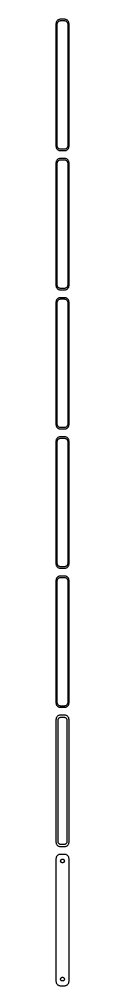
# Model space of a CAD drawing. Header units: metres. Extents: x -8 to 8, y 2310 to 4686.
# Drawn here: x -8 to 8, y 2310 to 3414 of the extents above; entities that cross this region are included whole.
import ezdxf

# ---------------------------------------------------------------- set-up
doc = ezdxf.new("R2010")
doc.units = ezdxf.units.M

msp = doc.modelspace()

# ---------------------------------------------------------------- linework, layer by layer
for p, q in [((-6.88153, 3411.41), (-7.14888, 3410.84)), ((-6.54507, 3411.94), (-6.88153, 3411.41)), ((-6.14484, 3412.42), (-6.54507, 3411.94)), ((-5.68712, 3412.85), (-6.14484, 3412.42)), ((-5.17912, 3413.22), (-5.68712, 3412.85)), ((-4.62889, 3413.52), (-5.17912, 3413.22)), ((-4.91586, 3411.24), (-4.54968, 3411.58)), ((-4.04507, 3413.76), (-4.62889, 3413.52)), ((-4.54968, 3411.58), (-4.1433, 3411.88)), ((-4.1433, 3411.88), (-3.70311, 3412.12)), ((-3.4369, 3413.91), (-4.04507, 3413.76)), ((-3.70311, 3412.12), (-3.23605, 3412.3)), ((-2.81395, 3413.99), (-3.4369, 3413.91)), ((-3.23605, 3412.3), (-2.74951, 3412.43)), ((2.81395, 3413.99), (-2.81395, 3413.99)), ((-2.74951, 3412.43), (-2.25116, 3412.49)), ((-2.25116, 3412.49), (2.25116, 3412.49)), ((2.25116, 3412.49), (2.74951, 3412.43)), ((2.74951, 3412.43), (3.23605, 3412.3)), ((3.4369, 3413.91), (2.81395, 3413.99)), ((3.23605, 3412.3), (3.70311, 3412.12)), ((4.04507, 3413.76), (3.4369, 3413.91)), ((3.70311, 3412.12), (4.1433, 3411.88)), ((4.62889, 3413.52), (4.04507, 3413.76)), ((4.1433, 3411.88), (4.54968, 3411.58)), ((4.54968, 3411.58), (4.91586, 3411.24)), ((5.17912, 3413.22), (4.62889, 3413.52)), ((5.68712, 3412.85), (5.17912, 3413.22)), ((6.14484, 3412.42), (5.68712, 3412.85)), ((6.54507, 3411.94), (6.14484, 3412.42)), ((6.88153, 3411.41), (6.54507, 3411.94)), ((7.14888, 3410.84), (6.88153, 3411.41)), ((-7.46057, 3409.63), (-7.5, 3409)), ((-7.5, 3409), (-7.5, 3269)), ((-7.34291, 3410.24), (-7.46057, 3409.63)), ((-7.14888, 3410.84), (-7.34291, 3410.24)), ((-6, 3408.5), (-5.96844, 3409)), ((-6, 3269.5), (-6, 3408.5)), ((-5.96844, 3409), (-5.87433, 3409.49)), ((-5.87433, 3409.49), (-5.7191, 3409.97)), ((-5.7191, 3409.97), (-5.50522, 3410.43)), ((-5.50522, 3410.43), (-5.23605, 3410.85)), ((-5.23605, 3410.85), (-4.91586, 3411.24)), ((4.91586, 3411.24), (5.23605, 3410.85)), ((5.23605, 3410.85), (5.50522, 3410.43)), ((5.50522, 3410.43), (5.7191, 3409.97)), ((5.7191, 3409.97), (5.87433, 3409.49)), ((5.87433, 3409.49), (5.96844, 3409)), ((5.96844, 3409), (6, 3408.5)), ((6, 3408.5), (6, 3269.5)), ((7.34291, 3410.24), (7.14888, 3410.84)), ((7.46057, 3409.63), (7.34291, 3410.24)), ((7.5, 3409), (7.46057, 3409.63)), ((7.5, 3269), (7.5, 3409)), ((-7.5, 3269), (-7.46057, 3268.37)), ((-7.46057, 3268.37), (-7.34291, 3267.76)), ((-5.96844, 3269), (-6, 3269.5)), ((-5.87433, 3268.51), (-5.96844, 3269)), ((-5.7191, 3268.03), (-5.87433, 3268.51)), ((-5.50522, 3267.57), (-5.7191, 3268.03)), ((5.7191, 3268.03), (5.50522, 3267.57)), ((5.87433, 3268.51), (5.7191, 3268.03)), ((5.96844, 3269), (5.87433, 3268.51)), ((6, 3269.5), (5.96844, 3269)), ((7.34291, 3267.76), (7.46057, 3268.37)), ((7.46057, 3268.37), (7.5, 3269)), ((-7.34291, 3267.76), (-7.14888, 3267.16)), ((-7.14888, 3267.16), (-6.88153, 3266.59)), ((-6.88153, 3266.59), (-6.54507, 3266.06)), ((-6.54507, 3266.06), (-6.14484, 3265.58)), ((-6.14484, 3265.58), (-5.68712, 3265.15)), ((-5.68712, 3265.15), (-5.17912, 3264.78)), ((-5.23605, 3267.15), (-5.50522, 3267.57)), ((-4.91586, 3266.76), (-5.23605, 3267.15)), ((-5.17912, 3264.78), (-4.62889, 3264.48)), ((-4.54968, 3266.42), (-4.91586, 3266.76)), ((-4.62889, 3264.48), (-4.04507, 3264.24)), ((-4.1433, 3266.12), (-4.54968, 3266.42)), ((-3.70311, 3265.88), (-4.1433, 3266.12)), ((-4.04507, 3264.24), (-3.4369, 3264.09)), ((-3.23605, 3265.7), (-3.70311, 3265.88)), ((-3.4369, 3264.09), (-2.81395, 3264.01)), ((-2.74951, 3265.57), (-3.23605, 3265.7)), ((-2.81395, 3264.01), (2.81395, 3264.01)), ((-2.25116, 3265.51), (-2.74951, 3265.57)), ((2.25116, 3265.51), (-2.25116, 3265.51)), ((2.74951, 3265.57), (2.25116, 3265.51)), ((3.23605, 3265.7), (2.74951, 3265.57)), ((2.81395, 3264.01), (3.4369, 3264.09)), ((3.70311, 3265.88), (3.23605, 3265.7)), ((3.4369, 3264.09), (4.04507, 3264.24)), ((4.1433, 3266.12), (3.70311, 3265.88)), ((4.04507, 3264.24), (4.62889, 3264.48)), ((4.54968, 3266.42), (4.1433, 3266.12)), ((4.91586, 3266.76), (4.54968, 3266.42)), ((4.62889, 3264.48), (5.17912, 3264.78)), ((5.23605, 3267.15), (4.91586, 3266.76)), ((5.17912, 3264.78), (5.68712, 3265.15)), ((5.50522, 3267.57), (5.23605, 3267.15)), ((5.68712, 3265.15), (6.14484, 3265.58)), ((6.14484, 3265.58), (6.54507, 3266.06)), ((6.54507, 3266.06), (6.88153, 3266.59)), ((6.88153, 3266.59), (7.14888, 3267.16)), ((7.14888, 3267.16), (7.34291, 3267.76)), ((-7.46057, 3250.63), (-7.5, 3250)), ((-7.5, 3250), (-7.5, 3110)), ((-7.34291, 3251.24), (-7.46057, 3250.63)), ((-7.14888, 3251.84), (-7.34291, 3251.24)), ((-6.88153, 3252.41), (-7.14888, 3251.84)), ((-6.54507, 3252.94), (-6.88153, 3252.41)), ((-6.14484, 3253.42), (-6.54507, 3252.94)), ((-5.68712, 3253.85), (-6.14484, 3253.42)), ((-6, 3249.5), (-5.96844, 3250)), ((-6, 3110.5), (-6, 3249.5)), ((-5.96844, 3250), (-5.87433, 3250.49)), ((-5.87433, 3250.49), (-5.7191, 3250.97)), ((-5.7191, 3250.97), (-5.50522, 3251.43)), ((-5.17912, 3254.22), (-5.68712, 3253.85)), ((-5.50522, 3251.43), (-5.23605, 3251.85)), ((-5.23605, 3251.85), (-4.91586, 3252.24)), ((-4.62889, 3254.52), (-5.17912, 3254.22)), ((-4.91586, 3252.24), (-4.54968, 3252.58)), ((-4.04507, 3254.76), (-4.62889, 3254.52)), ((-4.54968, 3252.58), (-4.1433, 3252.88)), ((-4.1433, 3252.88), (-3.70311, 3253.12)), ((-3.4369, 3254.91), (-4.04507, 3254.76)), ((-3.70311, 3253.12), (-3.23605, 3253.3)), ((-2.81395, 3254.99), (-3.4369, 3254.91)), ((-3.23605, 3253.3), (-2.74951, 3253.43)), ((2.81395, 3254.99), (-2.81395, 3254.99)), ((-2.74951, 3253.43), (-2.25116, 3253.49)), ((-2.25116, 3253.49), (2.25116, 3253.49)), ((2.25116, 3253.49), (2.74951, 3253.43)), ((2.74951, 3253.43), (3.23605, 3253.3)), ((3.4369, 3254.91), (2.81395, 3254.99)), ((3.23605, 3253.3), (3.70311, 3253.12)), ((4.04507, 3254.76), (3.4369, 3254.91)), ((3.70311, 3253.12), (4.1433, 3252.88)), ((4.62889, 3254.52), (4.04507, 3254.76)), ((4.1433, 3252.88), (4.54968, 3252.58)), ((4.54968, 3252.58), (4.91586, 3252.24)), ((5.17912, 3254.22), (4.62889, 3254.52)), ((4.91586, 3252.24), (5.23605, 3251.85)), ((5.68712, 3253.85), (5.17912, 3254.22)), ((5.23605, 3251.85), (5.50522, 3251.43)), ((5.50522, 3251.43), (5.7191, 3250.97)), ((6.14484, 3253.42), (5.68712, 3253.85)), ((5.7191, 3250.97), (5.87433, 3250.49)), ((5.87433, 3250.49), (5.96844, 3250)), ((5.96844, 3250), (6, 3249.5)), ((6, 3249.5), (6, 3110.5)), ((6.54507, 3252.94), (6.14484, 3253.42)), ((6.88153, 3252.41), (6.54507, 3252.94)), ((7.14888, 3251.84), (6.88153, 3252.41)), ((7.34291, 3251.24), (7.14888, 3251.84)), ((7.46057, 3250.63), (7.34291, 3251.24)), ((7.5, 3250), (7.46057, 3250.63)), ((7.5, 3110), (7.5, 3250)), ((-7.5, 3110), (-7.46057, 3109.37)), ((-7.46057, 3109.37), (-7.34291, 3108.76)), ((-7.34291, 3108.76), (-7.14888, 3108.16)), ((-7.14888, 3108.16), (-6.88153, 3107.59)), ((-6.88153, 3107.59), (-6.54507, 3107.06)), ((-6.54507, 3107.06), (-6.14484, 3106.58)), ((-6.14484, 3106.58), (-5.68712, 3106.15)), ((-5.96844, 3110), (-6, 3110.5)), ((-5.87433, 3109.51), (-5.96844, 3110)), ((-5.7191, 3109.03), (-5.87433, 3109.51)), ((-5.50522, 3108.57), (-5.7191, 3109.03)), ((-5.68712, 3106.15), (-5.17912, 3105.78)), ((-5.23605, 3108.15), (-5.50522, 3108.57)), ((-4.91586, 3107.76), (-5.23605, 3108.15)), ((-5.17912, 3105.78), (-4.62889, 3105.48)), ((-4.54968, 3107.42), (-4.91586, 3107.76)), ((-4.62889, 3105.48), (-4.04507, 3105.24)), ((-4.1433, 3107.12), (-4.54968, 3107.42)), ((-3.70311, 3106.88), (-4.1433, 3107.12)), ((-4.04507, 3105.24), (-3.4369, 3105.09)), ((-3.23605, 3106.7), (-3.70311, 3106.88)), ((-3.4369, 3105.09), (-2.81395, 3105.01)), ((-2.74951, 3106.57), (-3.23605, 3106.7)), ((-2.81395, 3105.01), (2.81395, 3105.01)), ((-2.25116, 3106.51), (-2.74951, 3106.57)), ((2.25116, 3106.51), (-2.25116, 3106.51)), ((2.74951, 3106.57), (2.25116, 3106.51)), ((3.23605, 3106.7), (2.74951, 3106.57)), ((2.81395, 3105.01), (3.4369, 3105.09)), ((3.70311, 3106.88), (3.23605, 3106.7)), ((3.4369, 3105.09), (4.04507, 3105.24)), ((4.1433, 3107.12), (3.70311, 3106.88)), ((4.04507, 3105.24), (4.62889, 3105.48)), ((4.54968, 3107.42), (4.1433, 3107.12)), ((4.91586, 3107.76), (4.54968, 3107.42)), ((4.62889, 3105.48), (5.17912, 3105.78)), ((5.23605, 3108.15), (4.91586, 3107.76)), ((5.17912, 3105.78), (5.68712, 3106.15)), ((5.50522, 3108.57), (5.23605, 3108.15)), ((5.7191, 3109.03), (5.50522, 3108.57)), ((5.68712, 3106.15), (6.14484, 3106.58)), ((5.87433, 3109.51), (5.7191, 3109.03)), ((5.96844, 3110), (5.87433, 3109.51)), ((6, 3110.5), (5.96844, 3110)), ((6.14484, 3106.58), (6.54507, 3107.06)), ((6.54507, 3107.06), (6.88153, 3107.59)), ((6.88153, 3107.59), (7.14888, 3108.16)), ((7.14888, 3108.16), (7.34291, 3108.76)), ((7.34291, 3108.76), (7.46057, 3109.37)), ((7.46057, 3109.37), (7.5, 3110)), ((-7.46057, 3091.63), (-7.5, 3091)), ((-7.34291, 3092.24), (-7.46057, 3091.63)), ((-7.14888, 3092.84), (-7.34291, 3092.24)), ((-6.88153, 3093.41), (-7.14888, 3092.84)), ((-6.54507, 3093.94), (-6.88153, 3093.41)), ((-6.14484, 3094.42), (-6.54507, 3093.94)), ((-5.68712, 3094.85), (-6.14484, 3094.42)), ((-5.96844, 3091), (-5.87433, 3091.49)), ((-5.87433, 3091.49), (-5.7191, 3091.97)), ((-5.7191, 3091.97), (-5.50522, 3092.43)), ((-5.17912, 3095.22), (-5.68712, 3094.85)), ((-5.50522, 3092.43), (-5.23605, 3092.85)), ((-5.23605, 3092.85), (-4.91586, 3093.24)), ((-4.62889, 3095.52), (-5.17912, 3095.22)), ((-4.91586, 3093.24), (-4.54968, 3093.58)), ((-4.04507, 3095.76), (-4.62889, 3095.52)), ((-4.54968, 3093.58), (-4.1433, 3093.88)), ((-4.1433, 3093.88), (-3.70311, 3094.12)), ((-3.4369, 3095.91), (-4.04507, 3095.76)), ((-3.70311, 3094.12), (-3.23605, 3094.3)), ((-2.81395, 3095.99), (-3.4369, 3095.91)), ((-3.23605, 3094.3), (-2.74951, 3094.43)), ((2.81395, 3095.99), (-2.81395, 3095.99)), ((-2.74951, 3094.43), (-2.25116, 3094.49)), ((-2.25116, 3094.49), (2.25116, 3094.49)), ((2.25116, 3094.49), (2.74951, 3094.43)), ((2.74951, 3094.43), (3.23605, 3094.3)), ((3.4369, 3095.91), (2.81395, 3095.99)), ((3.23605, 3094.3), (3.70311, 3094.12)), ((4.04507, 3095.76), (3.4369, 3095.91)), ((3.70311, 3094.12), (4.1433, 3093.88)), ((4.62889, 3095.52), (4.04507, 3095.76)), ((4.1433, 3093.88), (4.54968, 3093.58)), ((4.54968, 3093.58), (4.91586, 3093.24)), ((5.17912, 3095.22), (4.62889, 3095.52)), ((4.91586, 3093.24), (5.23605, 3092.85)), ((5.68712, 3094.85), (5.17912, 3095.22)), ((5.23605, 3092.85), (5.50522, 3092.43)), ((5.50522, 3092.43), (5.7191, 3091.97)), ((6.14484, 3094.42), (5.68712, 3094.85)), ((5.7191, 3091.97), (5.87433, 3091.49)), ((5.87433, 3091.49), (5.96844, 3091)), ((6.54507, 3093.94), (6.14484, 3094.42)), ((6.88153, 3093.41), (6.54507, 3093.94)), ((7.14888, 3092.84), (6.88153, 3093.41)), ((7.34291, 3092.24), (7.14888, 3092.84)), ((7.46057, 3091.63), (7.34291, 3092.24)), ((7.5, 3091), (7.46057, 3091.63)), ((-7.5, 3091), (-7.5, 2951)), ((-6, 3090.5), (-5.96844, 3091)), ((-6, 2951.5), (-6, 3090.5)), ((5.96844, 3091), (6, 3090.5)), ((6, 3090.5), (6, 2951.5)), ((7.5, 2951), (7.5, 3091)), ((-7.5, 2951), (-7.46057, 2950.37)), ((-7.46057, 2950.37), (-7.34291, 2949.76)), ((-7.34291, 2949.76), (-7.14888, 2949.16)), ((-7.14888, 2949.16), (-6.88153, 2948.59)), ((-6.88153, 2948.59), (-6.54507, 2948.06)), ((-6.54507, 2948.06), (-6.14484, 2947.58)), ((-5.96844, 2951), (-6, 2951.5)), ((-5.87433, 2950.51), (-5.96844, 2951)), ((-5.7191, 2950.03), (-5.87433, 2950.51)), ((-5.50522, 2949.57), (-5.7191, 2950.03)), ((-5.23605, 2949.15), (-5.50522, 2949.57)), ((-4.91586, 2948.76), (-5.23605, 2949.15)), ((-4.54968, 2948.42), (-4.91586, 2948.76)), ((-4.1433, 2948.12), (-4.54968, 2948.42)), ((-3.70311, 2947.88), (-4.1433, 2948.12)), ((-3.23605, 2947.7), (-3.70311, 2947.88)), ((-2.74951, 2947.57), (-3.23605, 2947.7)), ((3.23605, 2947.7), (2.74951, 2947.57)), ((3.70311, 2947.88), (3.23605, 2947.7)), ((4.1433, 2948.12), (3.70311, 2947.88)), ((4.54968, 2948.42), (4.1433, 2948.12)), ((4.91586, 2948.76), (4.54968, 2948.42)), ((5.23605, 2949.15), (4.91586, 2948.76)), ((5.50522, 2949.57), (5.23605, 2949.15)), ((5.7191, 2950.03), (5.50522, 2949.57)), ((5.87433, 2950.51), (5.7191, 2950.03)), ((5.96844, 2951), (5.87433, 2950.51)), ((6, 2951.5), (5.96844, 2951)), ((6.14484, 2947.58), (6.54507, 2948.06)), ((6.54507, 2948.06), (6.88153, 2948.59)), ((6.88153, 2948.59), (7.14888, 2949.16)), ((7.14888, 2949.16), (7.34291, 2949.76)), ((7.34291, 2949.76), (7.46057, 2950.37)), ((7.46057, 2950.37), (7.5, 2951)), ((-6.14484, 2947.58), (-5.68712, 2947.15)), ((-5.68712, 2947.15), (-5.17912, 2946.78)), ((-5.17912, 2946.78), (-4.62889, 2946.48)), ((-4.62889, 2946.48), (-4.04507, 2946.24)), ((-4.04507, 2936.76), (-4.62889, 2936.52)), ((-4.04507, 2946.24), (-3.4369, 2946.09)), ((-3.4369, 2936.91), (-4.04507, 2936.76)), ((-3.4369, 2946.09), (-2.81395, 2946.01)), ((-2.81395, 2936.99), (-3.4369, 2936.91)), ((-2.81395, 2946.01), (2.81395, 2946.01)), ((2.81395, 2936.99), (-2.81395, 2936.99)), ((-2.25116, 2947.51), (-2.74951, 2947.57)), ((2.25116, 2947.51), (-2.25116, 2947.51)), ((2.74951, 2947.57), (2.25116, 2947.51)), ((2.81395, 2946.01), (3.4369, 2946.09)), ((3.4369, 2936.91), (2.81395, 2936.99)), ((3.4369, 2946.09), (4.04507, 2946.24)), ((4.04507, 2936.76), (3.4369, 2936.91)), ((4.04507, 2946.24), (4.62889, 2946.48)), ((4.62889, 2936.52), (4.04507, 2936.76)), ((4.62889, 2946.48), (5.17912, 2946.78)), ((5.17912, 2946.78), (5.68712, 2947.15)), ((5.68712, 2947.15), (6.14484, 2947.58)), ((-7.46057, 2932.63), (-7.5, 2932)), ((-7.5, 2932), (-7.5, 2792)), ((-7.34291, 2933.24), (-7.46057, 2932.63)), ((-7.14888, 2933.84), (-7.34291, 2933.24)), ((-6.88153, 2934.41), (-7.14888, 2933.84)), ((-6.54507, 2934.94), (-6.88153, 2934.41)), ((-6.14484, 2935.42), (-6.54507, 2934.94)), ((-5.68712, 2935.85), (-6.14484, 2935.42)), ((-6, 2931.5), (-5.96844, 2932)), ((-6, 2792.5), (-6, 2931.5)), ((-5.96844, 2932), (-5.87433, 2932.49)), ((-5.87433, 2932.49), (-5.7191, 2932.97)), ((-5.7191, 2932.97), (-5.50522, 2933.43)), ((-5.17912, 2936.22), (-5.68712, 2935.85)), ((-5.50522, 2933.43), (-5.23605, 2933.85)), ((-5.23605, 2933.85), (-4.91586, 2934.24)), ((-4.62889, 2936.52), (-5.17912, 2936.22)), ((-4.91586, 2934.24), (-4.54968, 2934.58)), ((-4.54968, 2934.58), (-4.1433, 2934.88)), ((-4.1433, 2934.88), (-3.70311, 2935.12)), ((-3.70311, 2935.12), (-3.23605, 2935.3)), ((-3.23605, 2935.3), (-2.74951, 2935.43)), ((-2.74951, 2935.43), (-2.25116, 2935.49)), ((-2.25116, 2935.49), (2.25116, 2935.49)), ((2.25116, 2935.49), (2.74951, 2935.43)), ((2.74951, 2935.43), (3.23605, 2935.3)), ((3.23605, 2935.3), (3.70311, 2935.12)), ((3.70311, 2935.12), (4.1433, 2934.88)), ((4.1433, 2934.88), (4.54968, 2934.58)), ((4.54968, 2934.58), (4.91586, 2934.24)), ((5.17912, 2936.22), (4.62889, 2936.52)), ((4.91586, 2934.24), (5.23605, 2933.85)), ((5.68712, 2935.85), (5.17912, 2936.22)), ((5.23605, 2933.85), (5.50522, 2933.43)), ((5.50522, 2933.43), (5.7191, 2932.97)), ((6.14484, 2935.42), (5.68712, 2935.85)), ((5.7191, 2932.97), (5.87433, 2932.49)), ((5.87433, 2932.49), (5.96844, 2932)), ((5.96844, 2932), (6, 2931.5)), ((6, 2931.5), (6, 2792.5)), ((6.54507, 2934.94), (6.14484, 2935.42)), ((6.88153, 2934.41), (6.54507, 2934.94)), ((7.14888, 2933.84), (6.88153, 2934.41)), ((7.34291, 2933.24), (7.14888, 2933.84)), ((7.46057, 2932.63), (7.34291, 2933.24)), ((7.5, 2932), (7.46057, 2932.63)), ((7.5, 2792), (7.5, 2932)), ((-7.5, 2792), (-7.46057, 2791.37)), ((-7.46057, 2791.37), (-7.34291, 2790.76)), ((-7.34291, 2790.76), (-7.14888, 2790.16)), ((-7.14888, 2790.16), (-6.88153, 2789.59)), ((-6.88153, 2789.59), (-6.54507, 2789.06)), ((-6.54507, 2789.06), (-6.14484, 2788.58)), ((-6.14484, 2788.58), (-5.68712, 2788.15)), ((-5.96844, 2792), (-6, 2792.5)), ((-5.87433, 2791.51), (-5.96844, 2792)), ((-5.7191, 2791.03), (-5.87433, 2791.51)), ((-5.50522, 2790.57), (-5.7191, 2791.03)), ((-5.68712, 2788.15), (-5.17912, 2787.78)), ((-5.23605, 2790.15), (-5.50522, 2790.57)), ((-4.91586, 2789.76), (-5.23605, 2790.15)), ((-5.17912, 2787.78), (-4.62889, 2787.48)), ((-4.54968, 2789.42), (-4.91586, 2789.76)), ((-4.62889, 2787.48), (-4.04507, 2787.24)), ((-4.1433, 2789.12), (-4.54968, 2789.42)), ((-3.70311, 2788.88), (-4.1433, 2789.12)), ((-4.04507, 2787.24), (-3.4369, 2787.09)), ((-3.23605, 2788.7), (-3.70311, 2788.88)), ((-3.4369, 2787.09), (-2.81395, 2787.01)), ((-2.74951, 2788.57), (-3.23605, 2788.7)), ((-2.81395, 2787.01), (2.81395, 2787.01)), ((-2.25116, 2788.51), (-2.74951, 2788.57)), ((2.25116, 2788.51), (-2.25116, 2788.51)), ((2.74951, 2788.57), (2.25116, 2788.51)), ((3.23605, 2788.7), (2.74951, 2788.57)), ((2.81395, 2787.01), (3.4369, 2787.09)), ((3.70311, 2788.88), (3.23605, 2788.7)), ((3.4369, 2787.09), (4.04507, 2787.24)), ((4.1433, 2789.12), (3.70311, 2788.88)), ((4.04507, 2787.24), (4.62889, 2787.48)), ((4.54968, 2789.42), (4.1433, 2789.12)), ((4.91586, 2789.76), (4.54968, 2789.42)), ((4.62889, 2787.48), (5.17912, 2787.78)), ((5.23605, 2790.15), (4.91586, 2789.76)), ((5.17912, 2787.78), (5.68712, 2788.15)), ((5.50522, 2790.57), (5.23605, 2790.15)), ((5.7191, 2791.03), (5.50522, 2790.57)), ((5.68712, 2788.15), (6.14484, 2788.58)), ((5.87433, 2791.51), (5.7191, 2791.03)), ((5.96844, 2792), (5.87433, 2791.51)), ((6, 2792.5), (5.96844, 2792)), ((6.14484, 2788.58), (6.54507, 2789.06)), ((6.54507, 2789.06), (6.88153, 2789.59)), ((6.88153, 2789.59), (7.14888, 2790.16)), ((7.14888, 2790.16), (7.34291, 2790.76)), ((7.34291, 2790.76), (7.46057, 2791.37)), ((7.46057, 2791.37), (7.5, 2792)), ((-7.46057, 2773.63), (-7.5, 2773)), ((-7.5, 2773), (-7.5, 2633)), ((-7.34291, 2774.24), (-7.46057, 2773.63)), ((-7.14888, 2774.84), (-7.34291, 2774.24)), ((-6.88153, 2775.41), (-7.14888, 2774.84)), ((-6.54507, 2775.94), (-6.88153, 2775.41)), ((-6.14484, 2776.42), (-6.54507, 2775.94)), ((-5.68712, 2776.85), (-6.14484, 2776.42)), ((-6, 2772.5), (-5.96844, 2773)), ((-6, 2633.5), (-6, 2772.5)), ((-5.96844, 2773), (-5.87433, 2773.49)), ((-5.87433, 2773.49), (-5.7191, 2773.97)), ((-5.7191, 2773.97), (-5.50522, 2774.43)), ((-5.17912, 2777.22), (-5.68712, 2776.85)), ((-5.50522, 2774.43), (-5.23605, 2774.85)), ((-5.23605, 2774.85), (-4.91586, 2775.24)), ((-4.62889, 2777.52), (-5.17912, 2777.22)), ((-4.91586, 2775.24), (-4.54968, 2775.58)), ((-4.04507, 2777.76), (-4.62889, 2777.52)), ((-4.54968, 2775.58), (-4.1433, 2775.88)), ((-4.1433, 2775.88), (-3.70311, 2776.12)), ((-3.4369, 2777.91), (-4.04507, 2777.76)), ((-3.70311, 2776.12), (-3.23605, 2776.3)), ((-2.81395, 2777.99), (-3.4369, 2777.91)), ((-3.23605, 2776.3), (-2.74951, 2776.43)), ((2.81395, 2777.99), (-2.81395, 2777.99)), ((-2.74951, 2776.43), (-2.25116, 2776.49)), ((-2.25116, 2776.49), (2.25116, 2776.49)), ((2.25116, 2776.49), (2.74951, 2776.43)), ((2.74951, 2776.43), (3.23605, 2776.3)), ((3.4369, 2777.91), (2.81395, 2777.99)), ((3.23605, 2776.3), (3.70311, 2776.12)), ((4.04507, 2777.76), (3.4369, 2777.91)), ((3.70311, 2776.12), (4.1433, 2775.88)), ((4.62889, 2777.52), (4.04507, 2777.76)), ((4.1433, 2775.88), (4.54968, 2775.58)), ((4.54968, 2775.58), (4.91586, 2775.24)), ((5.17912, 2777.22), (4.62889, 2777.52)), ((4.91586, 2775.24), (5.23605, 2774.85)), ((5.68712, 2776.85), (5.17912, 2777.22)), ((5.23605, 2774.85), (5.50522, 2774.43)), ((5.50522, 2774.43), (5.7191, 2773.97)), ((6.14484, 2776.42), (5.68712, 2776.85)), ((5.7191, 2773.97), (5.87433, 2773.49)), ((5.87433, 2773.49), (5.96844, 2773)), ((5.96844, 2773), (6, 2772.5)), ((6, 2772.5), (6, 2633.5)), ((6.54507, 2775.94), (6.14484, 2776.42)), ((6.88153, 2775.41), (6.54507, 2775.94)), ((7.14888, 2774.84), (6.88153, 2775.41)), ((7.34291, 2774.24), (7.14888, 2774.84)), ((7.46057, 2773.63), (7.34291, 2774.24)), ((7.5, 2773), (7.46057, 2773.63)), ((7.5, 2633), (7.5, 2773)), ((-7.5, 2633), (-7.46057, 2632.37)), ((-7.46057, 2632.37), (-7.34291, 2631.76)), ((-7.34291, 2631.76), (-7.14888, 2631.16)), ((-7.14888, 2631.16), (-6.88153, 2630.59)), ((-6.88153, 2630.59), (-6.54507, 2630.06)), ((-6.54507, 2630.06), (-6.14484, 2629.58)), ((-6.14484, 2629.58), (-5.68712, 2629.15)), ((-5.96844, 2633), (-6, 2633.5)), ((-5.87433, 2632.51), (-5.96844, 2633)), ((-5.7191, 2632.03), (-5.87433, 2632.51)), ((-5.50522, 2631.57), (-5.7191, 2632.03)), ((-5.68712, 2629.15), (-5.17912, 2628.78)), ((-5.23605, 2631.15), (-5.50522, 2631.57)), ((-4.91586, 2630.76), (-5.23605, 2631.15)), ((-5.17912, 2628.78), (-4.62889, 2628.48)), ((-4.54968, 2630.42), (-4.91586, 2630.76)), ((-4.62889, 2628.48), (-4.04507, 2628.24)), ((-4.1433, 2630.12), (-4.54968, 2630.42)), ((-3.70311, 2629.88), (-4.1433, 2630.12)), ((-4.04507, 2628.24), (-3.4369, 2628.09)), ((-3.23605, 2629.7), (-3.70311, 2629.88)), ((-3.4369, 2628.09), (-2.81395, 2628.01)), ((-2.74951, 2629.57), (-3.23605, 2629.7)), ((-2.81395, 2628.01), (2.81395, 2628.01)), ((-2.25116, 2629.51), (-2.74951, 2629.57)), ((2.25116, 2629.51), (-2.25116, 2629.51)), ((2.74951, 2629.57), (2.25116, 2629.51)), ((3.23605, 2629.7), (2.74951, 2629.57)), ((2.81395, 2628.01), (3.4369, 2628.09)), ((3.70311, 2629.88), (3.23605, 2629.7)), ((3.4369, 2628.09), (4.04507, 2628.24)), ((4.1433, 2630.12), (3.70311, 2629.88)), ((4.04507, 2628.24), (4.62889, 2628.48)), ((4.54968, 2630.42), (4.1433, 2630.12)), ((4.91586, 2630.76), (4.54968, 2630.42)), ((4.62889, 2628.48), (5.17912, 2628.78)), ((5.23605, 2631.15), (4.91586, 2630.76)), ((5.17912, 2628.78), (5.68712, 2629.15)), ((5.50522, 2631.57), (5.23605, 2631.15)), ((5.7191, 2632.03), (5.50522, 2631.57)), ((5.68712, 2629.15), (6.14484, 2629.58)), ((5.87433, 2632.51), (5.7191, 2632.03)), ((5.96844, 2633), (5.87433, 2632.51)), ((6, 2633.5), (5.96844, 2633)), ((6.14484, 2629.58), (6.54507, 2630.06)), ((6.54507, 2630.06), (6.88153, 2630.59)), ((6.88153, 2630.59), (7.14888, 2631.16)), ((7.14888, 2631.16), (7.34291, 2631.76)), ((7.34291, 2631.76), (7.46057, 2632.37)), ((7.46057, 2632.37), (7.5, 2633)), ((-6.54507, 2616.94), (-6.88153, 2616.41)), ((-6.14484, 2617.42), (-6.54507, 2616.94)), ((-5.68712, 2617.85), (-6.14484, 2617.42)), ((-5.17912, 2618.22), (-5.68712, 2617.85)), ((-4.62889, 2618.52), (-5.17912, 2618.22)), ((-4.04507, 2618.76), (-4.62889, 2618.52)), ((-3.4369, 2618.91), (-4.04507, 2618.76)), ((-2.81395, 2618.99), (-3.4369, 2618.91)), ((-3.32541, 2616.32), (-2.96194, 2616.46)), ((-2.96194, 2616.46), (-2.5833, 2616.56)), ((2.81395, 2618.99), (-2.81395, 2618.99)), ((-2.5833, 2616.56), (-2.19545, 2616.61)), ((-2.19545, 2616.61), (2.19545, 2616.61)), ((2.19545, 2616.61), (2.5833, 2616.56)), ((2.5833, 2616.56), (2.96194, 2616.46)), ((3.4369, 2618.91), (2.81395, 2618.99)), ((2.96194, 2616.46), (3.32541, 2616.32)), ((4.04507, 2618.76), (3.4369, 2618.91)), ((4.62889, 2618.52), (4.04507, 2618.76)), ((5.17912, 2618.22), (4.62889, 2618.52)), ((5.68712, 2617.85), (5.17912, 2618.22)), ((6.14484, 2617.42), (5.68712, 2617.85)), ((6.54507, 2616.94), (6.14484, 2617.42)), ((6.88153, 2616.41), (6.54507, 2616.94)), ((-7.46057, 2614.63), (-7.5, 2614)), ((-7.5, 2614), (-7.5, 2474)), ((-7.34291, 2615.24), (-7.46057, 2614.63)), ((-7.14888, 2615.84), (-7.34291, 2615.24)), ((-6.88153, 2616.41), (-7.14888, 2615.84)), ((-5.11292, 2613.5), (-5.08836, 2613.89)), ((-5.11292, 2474.5), (-5.11292, 2613.5)), ((-5.08836, 2613.89), (-5.01512, 2614.27)), ((-5.01512, 2614.27), (-4.89432, 2614.65)), ((-4.89432, 2614.65), (-4.72786, 2615)), ((-4.72786, 2615), (-4.5184, 2615.33)), ((-4.5184, 2615.33), (-4.26921, 2615.63)), ((-4.26921, 2615.63), (-3.98424, 2615.9)), ((-3.98424, 2615.9), (-3.66798, 2616.13)), ((-3.66798, 2616.13), (-3.32541, 2616.32)), ((3.32541, 2616.32), (3.66798, 2616.13)), ((3.66798, 2616.13), (3.98424, 2615.9)), ((3.98424, 2615.9), (4.26921, 2615.63)), ((4.26921, 2615.63), (4.5184, 2615.33)), ((4.5184, 2615.33), (4.72786, 2615)), ((4.72786, 2615), (4.89432, 2614.65)), ((4.89432, 2614.65), (5.01512, 2614.27)), ((5.01512, 2614.27), (5.08836, 2613.89)), ((5.08836, 2613.89), (5.11292, 2613.5)), ((5.11292, 2613.5), (5.11292, 2474.5)), ((7.14888, 2615.84), (6.88153, 2616.41)), ((7.34291, 2615.24), (7.14888, 2615.84)), ((7.46057, 2614.63), (7.34291, 2615.24)), ((7.5, 2614), (7.46057, 2614.63)), ((7.5, 2474), (7.5, 2614)), ((-7.5, 2474), (-7.46057, 2473.37)), ((-7.46057, 2473.37), (-7.34291, 2472.76)), ((-5.08836, 2474.11), (-5.11292, 2474.5)), ((-5.01512, 2473.73), (-5.08836, 2474.11)), ((-4.89432, 2473.35), (-5.01512, 2473.73)), ((-4.72786, 2473), (-4.89432, 2473.35)), ((-4.5184, 2472.67), (-4.72786, 2473)), ((4.72786, 2473), (4.5184, 2472.67)), ((4.89432, 2473.35), (4.72786, 2473)), ((5.01512, 2473.73), (4.89432, 2473.35)), ((5.08836, 2474.11), (5.01512, 2473.73)), ((5.11292, 2474.5), (5.08836, 2474.11)), ((7.34291, 2472.76), (7.46057, 2473.37)), ((7.46057, 2473.37), (7.5, 2474)), ((-7.34291, 2472.76), (-7.14888, 2472.16)), ((-7.14888, 2472.16), (-6.88153, 2471.59)), ((-6.88153, 2471.59), (-6.54507, 2471.06)), ((-6.54507, 2471.06), (-6.14484, 2470.58)), ((-6.14484, 2470.58), (-5.68712, 2470.15)), ((-5.68712, 2470.15), (-5.17912, 2469.78)), ((-5.17912, 2469.78), (-4.62889, 2469.48)), ((-4.62889, 2469.48), (-4.04507, 2469.24)), ((-4.26921, 2472.37), (-4.5184, 2472.67)), ((-3.98424, 2472.1), (-4.26921, 2472.37)), ((-4.04507, 2469.24), (-3.4369, 2469.09)), ((-3.66798, 2471.87), (-3.98424, 2472.1)), ((-3.32541, 2471.68), (-3.66798, 2471.87)), ((-3.4369, 2469.09), (-2.81395, 2469.01)), ((-2.96194, 2471.54), (-3.32541, 2471.68)), ((-2.5833, 2471.44), (-2.96194, 2471.54)), ((-2.81395, 2469.01), (2.81395, 2469.01)), ((-2.19545, 2471.39), (-2.5833, 2471.44)), ((2.19545, 2471.39), (-2.19545, 2471.39)), ((2.5833, 2471.44), (2.19545, 2471.39)), ((2.96194, 2471.54), (2.5833, 2471.44)), ((2.81395, 2469.01), (3.4369, 2469.09)), ((3.32541, 2471.68), (2.96194, 2471.54)), ((3.66798, 2471.87), (3.32541, 2471.68)), ((3.4369, 2469.09), (4.04507, 2469.24)), ((3.98424, 2472.1), (3.66798, 2471.87)), ((4.26921, 2472.37), (3.98424, 2472.1)), ((4.04507, 2469.24), (4.62889, 2469.48)), ((4.5184, 2472.67), (4.26921, 2472.37)), ((4.62889, 2469.48), (5.17912, 2469.78)), ((5.17912, 2469.78), (5.68712, 2470.15)), ((5.68712, 2470.15), (6.14484, 2470.58)), ((6.14484, 2470.58), (6.54507, 2471.06)), ((6.54507, 2471.06), (6.88153, 2471.59)), ((6.88153, 2471.59), (7.14888, 2472.16)), ((7.14888, 2472.16), (7.34291, 2472.76)), ((-7.46057, 2455.63), (-7.5, 2455)), ((-7.5, 2455), (-7.5, 2315)), ((-7.34291, 2456.24), (-7.46057, 2455.63)), ((-7.14888, 2456.84), (-7.34291, 2456.24)), ((-6.88153, 2457.41), (-7.14888, 2456.84)), ((-6.54507, 2457.94), (-6.88153, 2457.41)), ((-6.14484, 2458.42), (-6.54507, 2457.94)), ((-5.68712, 2458.85), (-6.14484, 2458.42)), ((-5.17912, 2459.22), (-5.68712, 2458.85)), ((-4.62889, 2459.52), (-5.17912, 2459.22)), ((-4.04507, 2459.76), (-4.62889, 2459.52)), ((-3.4369, 2459.91), (-4.04507, 2459.76)), ((-2.81395, 2459.99), (-3.4369, 2459.91)), ((2.81395, 2459.99), (-2.81395, 2459.99)), ((-2.13528, 2452.5), (-2.11845, 2452.77)), ((-2.11845, 2452.23), (-2.13528, 2452.5)), ((-2.11845, 2452.77), (-2.06821, 2453.03)), ((-2.06821, 2451.97), (-2.11845, 2452.23)), ((-2.06821, 2453.03), (-1.98534, 2453.29)), ((-1.98534, 2451.71), (-2.06821, 2451.97)), ((-1.98534, 2453.29), (-1.87117, 2453.53)), ((-1.87117, 2451.47), (-1.98534, 2451.71)), ((-1.87117, 2453.53), (-1.72748, 2453.76)), ((-1.72748, 2451.24), (-1.87117, 2451.47)), ((-1.72748, 2453.76), (-1.55655, 2453.96)), ((-1.55655, 2451.04), (-1.72748, 2451.24)), ((-1.55655, 2453.96), (-1.36108, 2454.15)), ((-1.36108, 2450.85), (-1.55655, 2451.04)), ((-1.36108, 2454.15), (-1.14413, 2454.3)), ((-1.14413, 2450.7), (-1.36108, 2450.85)), ((-1.14413, 2454.3), (-0.90915, 2454.43)), ((-0.90915, 2454.43), (-0.65984, 2454.53)), ((-0.65984, 2454.53), (-0.4001, 2454.6)), ((-0.4001, 2454.6), (-0.13406, 2454.63)), ((-0.13406, 2454.63), (0.13406, 2454.63)), ((0.13406, 2454.63), (0.4001, 2454.6)), ((0.4001, 2454.6), (0.65984, 2454.53)), ((0.65984, 2454.53), (0.90915, 2454.43)), ((0.90915, 2454.43), (1.14413, 2454.3)), ((1.14413, 2454.3), (1.36108, 2454.15)), ((1.36108, 2450.85), (1.14413, 2450.7)), ((1.36108, 2454.15), (1.55655, 2453.96)), ((1.55655, 2451.04), (1.36108, 2450.85)), ((1.55655, 2453.96), (1.72748, 2453.76)), ((1.72748, 2451.24), (1.55655, 2451.04)), ((1.72748, 2453.76), (1.87117, 2453.53)), ((1.87117, 2451.47), (1.72748, 2451.24)), ((1.87117, 2453.53), (1.98534, 2453.29)), ((1.98534, 2451.71), (1.87117, 2451.47)), ((1.98534, 2453.29), (2.06821, 2453.03)), ((2.06821, 2451.97), (1.98534, 2451.71)), ((2.06821, 2453.03), (2.11845, 2452.77)), ((2.11845, 2452.23), (2.06821, 2451.97)), ((2.11845, 2452.77), (2.13528, 2452.5)), ((2.13528, 2452.5), (2.11845, 2452.23)), ((3.4369, 2459.91), (2.81395, 2459.99)), ((4.04507, 2459.76), (3.4369, 2459.91)), ((4.62889, 2459.52), (4.04507, 2459.76)), ((5.17912, 2459.22), (4.62889, 2459.52)), ((5.68712, 2458.85), (5.17912, 2459.22)), ((6.14484, 2458.42), (5.68712, 2458.85)), ((6.54507, 2457.94), (6.14484, 2458.42)), ((6.88153, 2457.41), (6.54507, 2457.94)), ((7.14888, 2456.84), (6.88153, 2457.41)), ((7.34291, 2456.24), (7.14888, 2456.84)), ((7.46057, 2455.63), (7.34291, 2456.24)), ((7.5, 2455), (7.46057, 2455.63)), ((7.5, 2315), (7.5, 2455)), ((-0.90915, 2450.57), (-1.14413, 2450.7)), ((-0.65984, 2450.47), (-0.90915, 2450.57)), ((-0.4001, 2450.4), (-0.65984, 2450.47)), ((-0.13406, 2450.37), (-0.4001, 2450.4)), ((0.13406, 2450.37), (-0.13406, 2450.37)), ((0.4001, 2450.4), (0.13406, 2450.37)), ((0.65984, 2450.47), (0.4001, 2450.4)), ((0.90915, 2450.57), (0.65984, 2450.47)), ((1.14413, 2450.7), (0.90915, 2450.57)), ((-1.98534, 2318.29), (-1.87117, 2318.53)), ((-1.87117, 2318.53), (-1.72748, 2318.76)), ((-1.72748, 2318.76), (-1.55655, 2318.96)), ((-1.55655, 2318.96), (-1.36108, 2319.15)), ((-1.36108, 2319.15), (-1.14413, 2319.3)), ((-1.14413, 2319.3), (-0.90915, 2319.43)), ((-0.90915, 2319.43), (-0.65984, 2319.53)), ((-0.65984, 2319.53), (-0.4001, 2319.6)), ((-0.4001, 2319.6), (-0.13406, 2319.63)), ((-0.13406, 2319.63), (0.13406, 2319.63)), ((0.13406, 2319.63), (0.4001, 2319.6)), ((0.4001, 2319.6), (0.65984, 2319.53)), ((0.65984, 2319.53), (0.90915, 2319.43)), ((0.90915, 2319.43), (1.14413, 2319.3)), ((1.14413, 2319.3), (1.36108, 2319.15)), ((1.36108, 2319.15), (1.55655, 2318.96)), ((1.55655, 2318.96), (1.72748, 2318.76)), ((1.72748, 2318.76), (1.87117, 2318.53)), ((1.87117, 2318.53), (1.98534, 2318.29)), ((-7.5, 2315), (-7.46057, 2314.37)), ((-7.46057, 2314.37), (-7.34291, 2313.76)), ((-7.34291, 2313.76), (-7.14888, 2313.16)), ((-7.14888, 2313.16), (-6.88153, 2312.59)), ((-6.88153, 2312.59), (-6.54507, 2312.06)), ((-6.54507, 2312.06), (-6.14484, 2311.58)), ((-6.14484, 2311.58), (-5.68712, 2311.15)), ((-5.68712, 2311.15), (-5.17912, 2310.78)), ((-5.17912, 2310.78), (-4.62889, 2310.48)), ((-4.62889, 2310.48), (-4.04507, 2310.24)), ((-4.04507, 2310.24), (-3.4369, 2310.09)), ((-3.4369, 2310.09), (-2.81395, 2310.01)), ((-2.81395, 2310.01), (2.81395, 2310.01)), ((-2.13528, 2317.5), (-2.11845, 2317.77)), ((-2.11845, 2317.23), (-2.13528, 2317.5)), ((-2.11845, 2317.77), (-2.06821, 2318.03)), ((-2.06821, 2316.97), (-2.11845, 2317.23)), ((-2.06821, 2318.03), (-1.98534, 2318.29)), ((-1.98534, 2316.71), (-2.06821, 2316.97)), ((-1.87117, 2316.47), (-1.98534, 2316.71)), ((-1.72748, 2316.24), (-1.87117, 2316.47)), ((-1.55655, 2316.04), (-1.72748, 2316.24)), ((-1.36108, 2315.85), (-1.55655, 2316.04)), ((-1.14413, 2315.7), (-1.36108, 2315.85)), ((-0.90915, 2315.57), (-1.14413, 2315.7)), ((-0.65984, 2315.47), (-0.90915, 2315.57)), ((-0.4001, 2315.4), (-0.65984, 2315.47)), ((-0.13406, 2315.37), (-0.4001, 2315.4)), ((0.13406, 2315.37), (-0.13406, 2315.37)), ((0.4001, 2315.4), (0.13406, 2315.37)), ((0.65984, 2315.47), (0.4001, 2315.4)), ((0.90915, 2315.57), (0.65984, 2315.47)), ((1.14413, 2315.7), (0.90915, 2315.57)), ((1.36108, 2315.85), (1.14413, 2315.7)), ((1.55655, 2316.04), (1.36108, 2315.85)), ((1.72748, 2316.24), (1.55655, 2316.04)), ((1.87117, 2316.47), (1.72748, 2316.24)), ((1.98534, 2316.71), (1.87117, 2316.47)), ((1.98534, 2318.29), (2.06821, 2318.03)), ((2.06821, 2316.97), (1.98534, 2316.71)), ((2.06821, 2318.03), (2.11845, 2317.77)), ((2.11845, 2317.23), (2.06821, 2316.97)), ((2.11845, 2317.77), (2.13528, 2317.5)), ((2.13528, 2317.5), (2.11845, 2317.23)), ((2.81395, 2310.01), (3.4369, 2310.09)), ((3.4369, 2310.09), (4.04507, 2310.24)), ((4.04507, 2310.24), (4.62889, 2310.48)), ((4.62889, 2310.48), (5.17912, 2310.78)), ((5.17912, 2310.78), (5.68712, 2311.15)), ((5.68712, 2311.15), (6.14484, 2311.58)), ((6.14484, 2311.58), (6.54507, 2312.06)), ((6.54507, 2312.06), (6.88153, 2312.59)), ((6.88153, 2312.59), (7.14888, 2313.16)), ((7.14888, 2313.16), (7.34291, 2313.76)), ((7.34291, 2313.76), (7.46057, 2314.37)), ((7.46057, 2314.37), (7.5, 2315))]:
    msp.add_line(p, q)

doc.saveas('drawing.dxf')
